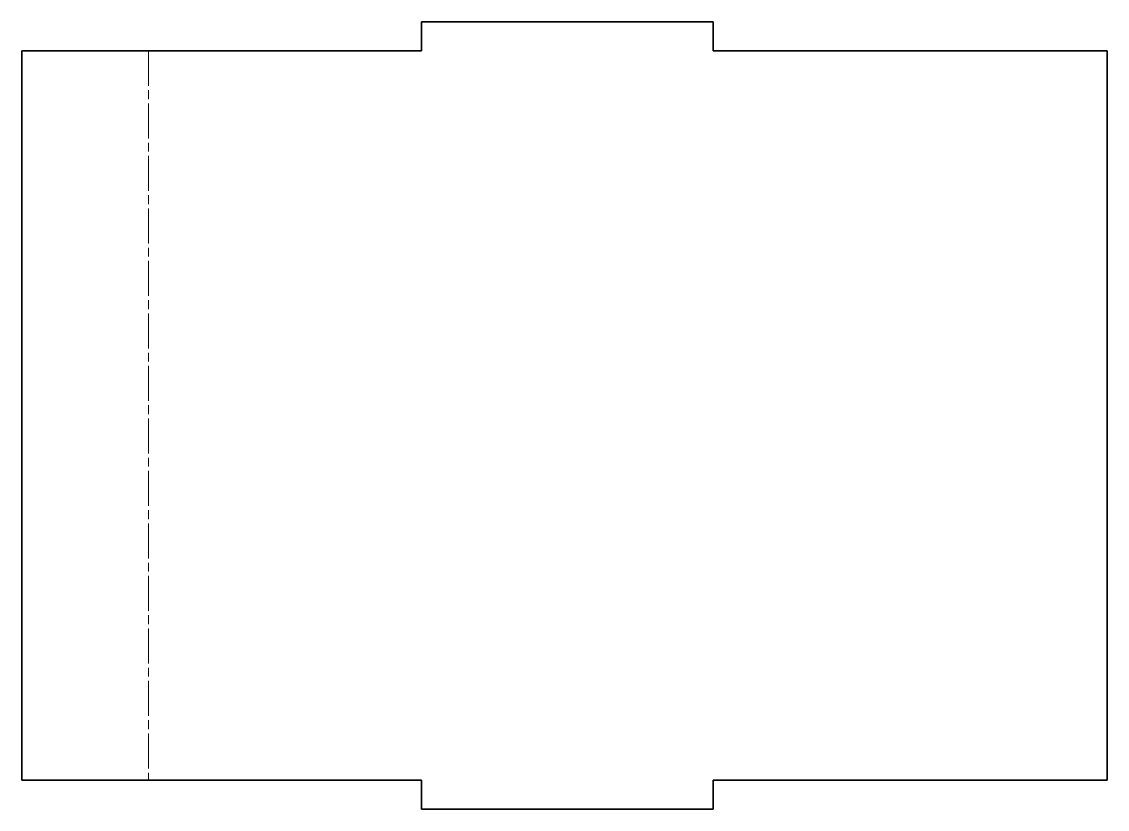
# Model space of a CAD drawing. Header units: inches. Extents: x 0 to 74.4, y 0 to 54.
import ezdxf

# ---------------------------------------------------------------- set-up
doc = ezdxf.new("R2010")
doc.units = ezdxf.units.IN
doc.header["$MEASUREMENT"] = 0
doc.linetypes.add('Chain', pattern=[13.68, 9.12, -1.14, 2.28, -1.14])
doc.layers.add('SIMUMAK Bend Centerline (ISO)', color=7, linetype='Chain', lineweight=9)
doc.layers.add('SIMUMAK Visible (ISO)', color=7, linetype='Continuous', lineweight=35)

# ---------------------------------------------------------------- blocks, each defined once
blk = doc.blocks.new('CA-SMT-02-PREM02_Sheet_3_CA-SMT-02-PREM02 (desplegada)')
at = {"layer": 'SIMUMAK Bend Centerline (ISO)', "ltscale": 0.263158}
blk.add_line((-28.5, 25), (-28.5, -25), dxfattribs=at)
at = {"layer": 'SIMUMAK Visible (ISO)'}
for p, q in [((-9.804, 27), (-9.804, 25)), ((10.196, 27), (-9.804, 27)), ((10.196, 25), (10.196, 27)), ((-37.196, -25), (-37.196, 25)), ((-37.196, 25), (-9.804, 25)), ((37.196, 25), (10.196, 25)), ((37.196, 25), (37.196, -25)), ((-37.196, -25), (-9.804, -25)), ((-9.804, -25), (-9.804, -27)), ((10.196, -25), (37.196, -25)), ((10.196, -27), (10.196, -25)), ((-9.804, -27), (10.196, -27))]:
    blk.add_line(p, q, dxfattribs=at)

msp = doc.modelspace()

# ---------------------------------------------------------------- block references
msp.add_blockref('CA-SMT-02-PREM02_Sheet_3_CA-SMT-02-PREM02 (desplegada)', (37.196, 27))

doc.saveas('drawing.dxf')
